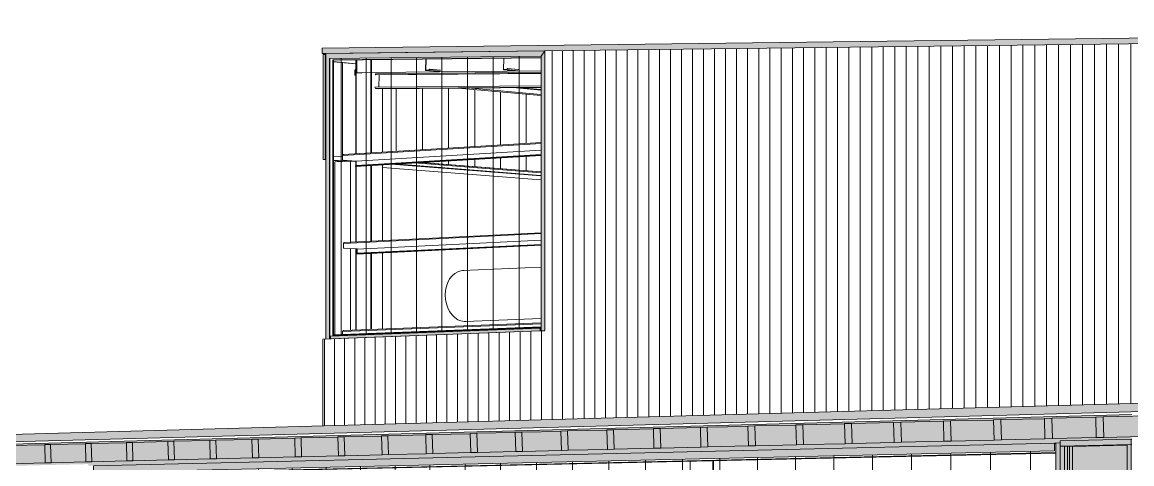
# Model space of a CAD drawing. Header units: inches. Extents: x 30681 to 92461, y -36095 to 66.
# Drawn here: x 92446.2533 to 92446.4461, y 66.0334 to 66.1101 of the extents above; entities that cross this region are included whole.
import ezdxf

# ---------------------------------------------------------------- set-up
doc = ezdxf.new("R2010")
doc.units = ezdxf.units.IN
doc.header["$MEASUREMENT"] = 0
for name, color, linetype, lineweight in [('A-CLNG', 13, 'Continuous', 13), ('A-GLAZ-CURT', 52, 'Continuous', 9), ('A-GLAZ-CWMG', 51, 'Continuous', 9), ('A-ROOF', 132, 'Continuous', 13), ('A-WALL', 113, 'Continuous', 13), ('A-WALL-PATT', 111, 'Continuous', 13), ('L-SITE-WALL', 31, 'Continuous', 13), ('M-HVAC-DUCT', 70, 'Continuous', 9), ('S-BEAM', 12, 'Continuous', 9), ('S-COLS', 52, 'Continuous', 9)]:
    doc.layers.add(name, color=color, linetype=linetype, lineweight=lineweight)

# ---------------------------------------------------------------- blocks, each defined once
blk = doc.blocks.new('FP_41-Looking North East Copy 1')
at = {"layer": 'A-WALL-PATT', "lineweight": 9}
for p, q in [((31213.55622, 66.04117), (31213.55622, 66.10516)), ((31213.55807, 66.04122), (31213.55807, 66.10519)), ((31213.55992, 66.04127), (31213.55992, 66.10521)), ((31213.56178, 66.04133), (31213.56178, 66.10523)), ((31213.56364, 66.04138), (31213.56364, 66.10525)), ((31213.56551, 66.04143), (31213.56551, 66.10528)), ((31213.56738, 66.04148), (31213.56738, 66.1053)), ((31213.56926, 66.04153), (31213.56926, 66.10532)), ((31213.57114, 66.04158), (31213.57114, 66.10534)), ((31213.57303, 66.04164), (31213.57303, 66.10537)), ((31213.57492, 66.04169), (31213.57492, 66.10539)), ((31213.57682, 66.04174), (31213.57682, 66.10541)), ((31213.57872, 66.04179), (31213.57872, 66.10544)), ((31213.58062, 66.04185), (31213.58062, 66.10546)), ((31213.58253, 66.0419), (31213.58253, 66.10548)), ((31213.58445, 66.04195), (31213.58445, 66.1055)), ((31213.58637, 66.04201), (31213.58637, 66.10553)), ((31213.58829, 66.04206), (31213.58829, 66.10555)), ((31213.59022, 66.04211), (31213.59022, 66.10557)), ((31213.59216, 66.04217), (31213.59216, 66.1056)), ((31213.5941, 66.04222), (31213.5941, 66.10562)), ((31213.59604, 66.04227), (31213.59604, 66.10564)), ((31213.59799, 66.04233), (31213.59799, 66.10567)), ((31213.59995, 66.04238), (31213.59995, 66.10569)), ((31213.60191, 66.04244), (31213.60191, 66.10571)), ((31213.60387, 66.04249), (31213.60387, 66.10574)), ((31213.60584, 66.04255), (31213.60584, 66.10576)), ((31213.60782, 66.0426), (31213.60782, 66.10579)), ((31213.6098, 66.04266), (31213.6098, 66.10581)), ((31213.61178, 66.04271), (31213.61178, 66.10583)), ((31213.61377, 66.04277), (31213.61377, 66.10586)), ((31213.61577, 66.04282), (31213.61577, 66.10588)), ((31213.61777, 66.04288), (31213.61777, 66.1059)), ((31213.61977, 66.04293), (31213.61977, 66.10593)), ((31213.62179, 66.04299), (31213.62179, 66.10595)), ((31213.6238, 66.04304), (31213.6238, 66.10598)), ((31213.62582, 66.0431), (31213.62582, 66.106)), ((31213.62785, 66.04315), (31213.62785, 66.10603)), ((31213.62988, 66.04321), (31213.62988, 66.10605)), ((31213.63192, 66.04327), (31213.63192, 66.10608)), ((31213.63396, 66.04332), (31213.63396, 66.1061)), ((31213.63601, 66.04338), (31213.63601, 66.10612)), ((31213.63806, 66.04344), (31213.63806, 66.10615)), ((31213.64012, 66.04349), (31213.64012, 66.10617)), ((31213.64218, 66.04355), (31213.64218, 66.1062)), ((31213.64425, 66.04361), (31213.64425, 66.10622)), ((31213.64633, 66.04367), (31213.64633, 66.10625)), ((31213.64841, 66.04372), (31213.64841, 66.10627)), ((31213.6505, 66.04378), (31213.6505, 66.1063)), ((31213.65259, 66.04384), (31213.65259, 66.10632)), ((31213.65468, 66.0439), (31213.65468, 66.10635)), ((31213.65679, 66.04396), (31213.65679, 66.10637)), ((31213.5507, 66.04102), (31213.5507, 66.05638)), ((31213.55253, 66.04107), (31213.55253, 66.05645)), ((31213.55437, 66.04112), (31213.55437, 66.05652)), ((31213.51666, 66.04008), (31213.51666, 66.05508)), ((31213.51841, 66.04013), (31213.51841, 66.05515)), ((31213.52017, 66.04017), (31213.52017, 66.05522)), ((31213.52193, 66.04022), (31213.52193, 66.05528)), ((31213.5237, 66.04027), (31213.5237, 66.05535)), ((31213.52547, 66.04032), (31213.52547, 66.05542)), ((31213.52724, 66.04037), (31213.52724, 66.05548)), ((31213.52902, 66.04042), (31213.52902, 66.05555)), ((31213.5308, 66.04047), (31213.5308, 66.05562)), ((31213.53259, 66.04052), (31213.53259, 66.05569)), ((31213.53438, 66.04057), (31213.53438, 66.05576)), ((31213.53617, 66.04062), (31213.53617, 66.05582)), ((31213.53797, 66.04067), (31213.53797, 66.05589)), ((31213.53978, 66.04072), (31213.53978, 66.05596)), ((31213.54159, 66.04077), (31213.54159, 66.05603)), ((31213.5434, 66.04082), (31213.5434, 66.0561)), ((31213.54522, 66.04087), (31213.54522, 66.05617)), ((31213.54704, 66.04092), (31213.54704, 66.05624)), ((31213.54886, 66.04097), (31213.54886, 66.05631))]:
    blk.add_line(p, q, dxfattribs=at)
blk = doc.blocks.new('FP_52-Looking North East Copy 1')
at = {"layer": 'A-WALL-PATT', "lineweight": 9}
for p, q in [((31213.51981, 66.087), (31213.51981, 66.10312)), ((31213.52911, 66.0877), (31213.52911, 66.09861)), ((31213.53371, 66.08798), (31213.53371, 66.09864)), ((31213.53826, 66.08826), (31213.53826, 66.09868)), ((31213.54278, 66.08853), (31213.54278, 66.09843)), ((31213.54726, 66.0888), (31213.54726, 66.09803)), ((31213.5517, 66.08907), (31213.5517, 66.09762)), ((31213.53826, 66.0854), (31213.53826, 66.08605)), ((31213.54278, 66.08505), (31213.54278, 66.08632)), ((31213.54726, 66.0847), (31213.54726, 66.08658)), ((31213.5517, 66.08435), (31213.5517, 66.08684))]:
    blk.add_line(p, q, dxfattribs=at)
blk = doc.blocks.new('FP_53-Looking North East Copy 1')
at = {"layer": 'A-WALL-PATT', "lineweight": 9}
for p, q in [((31213.51958, 66.05566), (31213.51958, 66.10382)), ((31213.52392, 66.05582), (31213.52392, 66.10387)), ((31213.52828, 66.05599), (31213.52828, 66.10392)), ((31213.53267, 66.05616), (31213.53267, 66.10397)), ((31213.53708, 66.05633), (31213.53708, 66.10402)), ((31213.54153, 66.0565), (31213.54153, 66.10407)), ((31213.546, 66.05667), (31213.546, 66.10413)), ((31213.55049, 66.05684), (31213.55049, 66.10418))]:
    blk.add_line(p, q, dxfattribs=at)
blk = doc.blocks.new('FP_54-Looking North East Copy 1')
at = {"layer": 'A-WALL-PATT', "lineweight": 9}
for p, q in [((31213.61868, 65.96984), (31213.61868, 66.03512)), ((31213.62551, 65.96971), (31213.62551, 66.03528)), ((31213.63241, 65.96957), (31213.63241, 66.03543)), ((31213.63936, 65.96944), (31213.63936, 66.03559)), ((31213.53501, 65.97147), (31213.53501, 66.03323)), ((31213.54112, 65.97135), (31213.54112, 66.03336)), ((31213.54729, 65.97123), (31213.54729, 66.0335)), ((31213.55351, 65.97111), (31213.55351, 66.03364)), ((31213.55978, 65.97099), (31213.55978, 66.03379)), ((31213.5661, 65.97086), (31213.5661, 66.03393)), ((31213.57248, 65.97074), (31213.57248, 66.03407)), ((31213.57891, 65.97062), (31213.57891, 66.03422)), ((31213.58539, 65.97049), (31213.58539, 66.03437)), ((31213.59194, 65.97036), (31213.59194, 66.03452)), ((31213.59854, 65.97023), (31213.59854, 66.03466)), ((31213.60519, 65.9701), (31213.60519, 66.03482)), ((31213.61191, 65.96997), (31213.61191, 66.03497)), ((31213.47655, 65.97202), (31213.47655, 66.03307)), ((31213.48219, 65.9725), (31213.48219, 66.03203)), ((31213.48787, 65.97239), (31213.48787, 66.03216)), ((31213.49359, 65.97228), (31213.49359, 66.03229)), ((31213.49937, 65.97216), (31213.49937, 66.03242)), ((31213.50519, 65.97205), (31213.50519, 66.03255)), ((31213.51105, 65.97194), (31213.51105, 66.03268)), ((31213.51697, 65.97182), (31213.51697, 66.03282)), ((31213.52293, 65.97171), (31213.52293, 66.03295)), ((31213.52895, 65.97159), (31213.52895, 66.03309))]:
    blk.add_line(p, q, dxfattribs=at)

msp = doc.modelspace()

# ---------------------------------------------------------------- hatches: boundary and pattern name
at = {"layer": 'A-CLNG'}
h = msp.add_hatch(color=256, dxfattribs=at)
h.paths.add_polyline_path([(92446.05424, 66.02815), (92446.10585, 66.02936), (92446.10585, 66.02964), (92446.26481, 66.03339), (92446.26481, 66.0331), (92446.26578, 66.0331), (92446.43369, 66.03707), (92446.43369, 66.03743), (92446.44613, 66.03773), (92446.44613, 66.03813), (92446.40117, 66.03705), (92446.40117, 66.03704), (92446.05424, 66.02871), (92446.05424, 66.02823)], flags=0)
h.paths.add_polyline_path([(92446.05424, 66.03143), (92446.06348, 66.03165), (92446.06348, 66.03167), (92446.23855, 66.03627), (92446.24325, 66.03636), (92446.24325, 66.0364), (92446.24519, 66.03644), (92446.25017, 66.03654), (92446.25017, 66.03658), (92446.2519, 66.03662), (92446.25716, 66.03676), (92446.25716, 66.03676), (92446.25867, 66.0368), (92446.26422, 66.03691), (92446.26422, 66.03695), (92446.26551, 66.03698), (92446.27135, 66.0371), (92446.27135, 66.03713), (92446.2725, 66.03716), (92446.27856, 66.03729), (92446.27856, 66.03732), (92446.27971, 66.03735), (92446.28584, 66.03748), (92446.28584, 66.03751), (92446.287, 66.03754), (92446.29319, 66.03767), (92446.29319, 66.03771), (92446.29519, 66.03776), (92446.30062, 66.03787), (92446.30062, 66.0379), (92446.30394, 66.03798), (92446.30813, 66.03806), (92446.30813, 66.0381), (92446.3127, 66.0382), (92446.31571, 66.03826), (92446.31571, 66.0383), (92446.32145, 66.03842), (92446.32338, 66.03846), (92446.32338, 66.0385), (92446.3246, 66.03853), (92446.33113, 66.03867), (92446.33113, 66.03871), (92446.33236, 66.03874), (92446.33896, 66.03887), (92446.33895, 66.03891), (92446.3402, 66.03894), (92446.34687, 66.03908), (92446.34687, 66.03912), (92446.35314, 66.03925), (92446.35487, 66.03929), (92446.35487, 66.03933), (92446.36093, 66.03946), (92446.36295, 66.0395), (92446.36295, 66.03954), (92446.36881, 66.03967), (92446.37112, 66.03971), (92446.37112, 66.03976), (92446.37677, 66.03988), (92446.37938, 66.03993), (92446.37938, 66.03997), (92446.38482, 66.04009), (92446.38774, 66.04015), (92446.38774, 66.04019), (92446.39295, 66.0403), (92446.39618, 66.04037), (92446.39618, 66.04041), (92446.40117, 66.04052), (92446.40472, 66.04059), (92446.40472, 66.04064), (92446.40948, 66.04074), (92446.41335, 66.04083), (92446.41335, 66.04087), (92446.41788, 66.04096), (92446.42208, 66.04105), (92446.42208, 66.0411), (92446.42646, 66.04119), (92446.43091, 66.04128), (92446.43091, 66.04133), (92446.43521, 66.04142), (92446.43984, 66.04151), (92446.43984, 66.04156), (92446.44396, 66.04165), (92446.44613, 66.04169), (92446.44613, 66.042), (92446.05424, 66.03163)], flags=0)
h.paths.add_polyline_path([(92446.52548, 66.03961), (92446.62896, 66.04207), (92446.62896, 66.04215), (92446.62756, 66.04213), (92446.52548, 66.0397), (92446.52548, 66.03965)], flags=0)
at = {"layer": 'A-GLAZ-CURT', "transparency": 33554458}
msp.add_hatch(color=256, dxfattribs=at).paths.add_polyline_path([(92446.43496, 66.01522), (92446.43556, 66.01523), (92446.43559, 66.01574), (92446.43562, 66.01575), (92446.43584, 66.01575), (92446.43584, 66.03645), (92446.4453, 66.03669), (92446.4453, 66.03672), (92446.43496, 66.03648), (92446.43496, 66.01528)], flags=0)
h = msp.add_hatch(color=256, dxfattribs=at)
h.paths.add_polyline_path([(92446.43556, 66.01523), (92446.4453, 66.01532), (92446.4453, 66.01585), (92446.43559, 66.01574), (92446.43556, 66.01566), (92446.43556, 66.01531)], flags=0)
h.paths.add_polyline_path([(92446.43577, 66.02644), (92446.44523, 66.02677), (92446.4453, 66.03666), (92446.43583, 66.03643), (92446.43577, 66.02645)], flags=0)
at = {"layer": 'A-GLAZ-CWMG'}
for points in [[(92446.30671, 66.1038), (92446.34347, 66.10422), (92446.34412, 66.10515), (92446.30609, 66.10469), (92446.30666, 66.10388)], [(92446.30609, 66.05509), (92446.30671, 66.05513), (92446.30671, 66.1038), (92446.30609, 66.10469), (92446.30609, 66.05511)], [(92446.34347, 66.05651), (92446.34412, 66.05656), (92446.3441, 66.10512), (92446.34347, 66.10422), (92446.34347, 66.05653)], [(92446.30689, 66.05512), (92446.34329, 66.05654), (92446.34329, 66.05698), (92446.30689, 66.05558), (92446.30689, 66.05514)], [(92446.34329, 66.05651), (92446.3433, 66.05654), (92446.34329, 66.05652)], [(92446.30671, 66.05512), (92446.30674, 66.05513), (92446.30671, 66.05513)], [(92446.43369, 65.96865), (92446.43369, 66.03705), (92446.43295, 66.03702), (92446.43295, 65.96866), (92446.43335, 65.96865)], [(92446.43369, 66.03648), (92446.44603, 66.03679), (92446.44603, 66.03773), (92446.43369, 66.03743), (92446.43369, 66.0365)], [(92446.44613, 66.03676), (92446.44613, 66.03772), (92446.44603, 66.03773), (92446.44603, 66.03677)], [(92446.26576, 66.0319), (92446.43267, 66.03568), (92446.43267, 66.03703), (92446.26576, 66.03307), (92446.26576, 66.03253)], [(92446.43267, 66.03568), (92446.43269, 66.03571), (92446.43269, 66.037), (92446.43267, 66.03698), (92446.43267, 66.03603)], [(92446.43369, 66.01474), (92446.43441, 66.01474), (92446.43441, 66.0365), (92446.43369, 66.03648), (92446.43369, 66.01474)], [(92446.43441, 66.01522), (92446.43496, 66.01522), (92446.43496, 66.03648), (92446.43441, 66.03648), (92446.43441, 66.01524)], [(92446.44531, 66.01484), (92446.44603, 66.01485), (92446.44603, 66.03677), (92446.44531, 66.03673), (92446.44531, 66.01485)], [(92446.44613, 66.01485), (92446.44613, 66.03676), (92446.44603, 66.03676), (92446.44603, 66.01485)]]:
    msp.add_hatch(color=256, dxfattribs=at).paths.add_polyline_path(points, flags=0)
at = {"layer": 'A-ROOF'}
for points in [[(92446.30541, 66.10468), (92446.66303, 66.10899), (92446.66303, 66.11012), (92446.30541, 66.10559)], [(92446.03017, 66.03134), (92446.49396, 66.04374), (92446.49393, 66.04383), (92446.49382, 66.04385), (92446.49377, 66.04392), (92446.49377, 66.04405), (92446.49383, 66.04413), (92446.49391, 66.04414), (92446.49622, 66.04421), (92446.4962, 66.04527), (92446.03017, 66.03239)]]:
    msp.add_hatch(color=256, dxfattribs=at).paths.add_polyline_path(points, flags=0)
at = {"layer": 'S-BEAM'}
for points in [[(92446.41474, 66.03738), (92446.4222, 66.03756), (92446.4221, 66.04104), (92446.41464, 66.04089), (92446.41471, 66.03843)], [(92446.42221, 66.03755), (92446.42348, 66.03759), (92446.42338, 66.04112), (92446.42211, 66.04109), (92446.42218, 66.03843)], [(92446.42348, 66.03759), (92446.43102, 66.03777), (92446.43092, 66.04127), (92446.42338, 66.04112), (92446.42346, 66.03843)], [(92446.43103, 66.03777), (92446.43232, 66.0378), (92446.43222, 66.04135), (92446.43093, 66.04132), (92446.43101, 66.03843)], [(92446.43232, 66.0378), (92446.43995, 66.03798), (92446.43985, 66.04151), (92446.43222, 66.04135), (92446.4323, 66.03843)], [(92446.43996, 66.03798), (92446.44126, 66.03801), (92446.44117, 66.04159), (92446.43986, 66.04156), (92446.43995, 66.03842)], [(92446.44126, 66.03801), (92446.44898, 66.0382), (92446.44888, 66.04174), (92446.44117, 66.04159), (92446.44125, 66.03842)], [(92446.34024, 66.03559), (92446.34699, 66.03575), (92446.34689, 66.03907), (92446.34013, 66.03893), (92446.34023, 66.03569)], [(92446.347, 66.03575), (92446.34816, 66.03578), (92446.34806, 66.03914), (92446.3469, 66.03911), (92446.347, 66.03604)], [(92446.34816, 66.03578), (92446.35499, 66.03594), (92446.35489, 66.03928), (92446.34806, 66.03914), (92446.34815, 66.03604)], [(92446.355, 66.03594), (92446.35617, 66.03597), (92446.35607, 66.03935), (92446.3549, 66.03932), (92446.355, 66.03604)], [(92446.35617, 66.03597), (92446.36307, 66.03614), (92446.36297, 66.03949), (92446.35607, 66.03935), (92446.35617, 66.03604)], [(92446.36308, 66.03613), (92446.36426, 66.03616), (92446.36416, 66.03957), (92446.36298, 66.03954), (92446.363, 66.03894)], [(92446.36426, 66.03616), (92446.37124, 66.03633), (92446.37114, 66.03971), (92446.36416, 66.03957), (92446.36418, 66.03896)], [(92446.37126, 66.03633), (92446.37245, 66.03636), (92446.37235, 66.03978), (92446.37115, 66.03975), (92446.37117, 66.03911)], [(92446.37245, 66.03636), (92446.3795, 66.03653), (92446.3794, 66.03993), (92446.37235, 66.03978), (92446.37237, 66.03913)], [(92446.37952, 66.03653), (92446.38072, 66.03656), (92446.38062, 66.04), (92446.37941, 66.03997), (92446.37942, 66.03987)], [(92446.38072, 66.03656), (92446.38786, 66.03673), (92446.38775, 66.04014), (92446.38062, 66.04), (92446.38062, 66.0399)], [(92446.38787, 66.03673), (92446.38908, 66.03676), (92446.38898, 66.04022), (92446.38776, 66.04019), (92446.38786, 66.03703)], [(92446.38908, 66.03676), (92446.3963, 66.03693), (92446.3962, 66.04036), (92446.38898, 66.04022), (92446.38908, 66.03703)], [(92446.39631, 66.03693), (92446.39754, 66.03696), (92446.39744, 66.04044), (92446.39621, 66.04041), (92446.39631, 66.037)], [(92446.39754, 66.03696), (92446.40484, 66.03714), (92446.40474, 66.04059), (92446.39744, 66.04044), (92446.39754, 66.037)], [(92446.40485, 66.03714), (92446.40609, 66.03717), (92446.40599, 66.04067), (92446.40474, 66.04063), (92446.40481, 66.03843)], [(92446.40609, 66.03717), (92446.41347, 66.03735), (92446.41336, 66.04081), (92446.40599, 66.04067), (92446.40606, 66.03843)], [(92446.41348, 66.03735), (92446.41474, 66.03738), (92446.41464, 66.04089), (92446.41338, 66.04086), (92446.41345, 66.03843)], [(92446.2654, 66.03379), (92446.27149, 66.03394), (92446.27138, 66.0371), (92446.2653, 66.03697), (92446.26533, 66.03605)], [(92446.2715, 66.03394), (92446.27254, 66.03396), (92446.27244, 66.03716), (92446.2714, 66.03713), (92446.27143, 66.03605)], [(92446.27254, 66.03396), (92446.27869, 66.03411), (92446.27859, 66.03728), (92446.27244, 66.03716), (92446.27247, 66.03605)], [(92446.2787, 66.03411), (92446.27976, 66.03413), (92446.27965, 66.03735), (92446.2786, 66.03732), (92446.27864, 66.03605)], [(92446.27976, 66.03413), (92446.28597, 66.03428), (92446.28587, 66.03748), (92446.27965, 66.03735), (92446.27969, 66.03605)], [(92446.28598, 66.03428), (92446.28704, 66.03431), (92446.28694, 66.03754), (92446.28588, 66.03751), (92446.28593, 66.03604)], [(92446.28704, 66.03431), (92446.29332, 66.03446), (92446.29322, 66.03767), (92446.28694, 66.03754), (92446.28699, 66.03604)], [(92446.29334, 66.03446), (92446.29441, 66.03449), (92446.2943, 66.03773), (92446.29323, 66.0377), (92446.29328, 66.03604)], [(92446.29441, 66.03449), (92446.30075, 66.03464), (92446.30065, 66.03786), (92446.2943, 66.03773), (92446.29436, 66.03604)], [(92446.30076, 66.03464), (92446.30185, 66.03466), (92446.30175, 66.03793), (92446.30066, 66.0379), (92446.30072, 66.03604)], [(92446.30185, 66.03466), (92446.30826, 66.03482), (92446.30815, 66.03806), (92446.30175, 66.03793), (92446.3018, 66.03604)], [(92446.30827, 66.03482), (92446.30937, 66.03484), (92446.30926, 66.03812), (92446.30817, 66.0381), (92446.30823, 66.03604)], [(92446.30937, 66.03484), (92446.31584, 66.035), (92446.31574, 66.03826), (92446.30926, 66.03812), (92446.30933, 66.03604)], [(92446.31586, 66.035), (92446.31696, 66.03503), (92446.31686, 66.03832), (92446.31575, 66.03829), (92446.31582, 66.03604)], [(92446.31696, 66.03503), (92446.32351, 66.03519), (92446.32341, 66.03846), (92446.31686, 66.03832), (92446.31693, 66.03604)], [(92446.32352, 66.03518), (92446.32464, 66.03521), (92446.32454, 66.03853), (92446.32342, 66.0385), (92446.32349, 66.03604)], [(92446.32464, 66.03521), (92446.33125, 66.03537), (92446.33115, 66.03866), (92446.32454, 66.03853), (92446.32461, 66.03604)], [(92446.33127, 66.03537), (92446.3324, 66.0354), (92446.33229, 66.03873), (92446.33116, 66.0387), (92446.33124, 66.03604)], [(92446.3324, 66.0354), (92446.33908, 66.03556), (92446.33898, 66.03887), (92446.33229, 66.03873), (92446.33238, 66.03604)], [(92446.33909, 66.03556), (92446.34024, 66.03559), (92446.34013, 66.03893), (92446.33899, 66.0389), (92446.33909, 66.03569)], [(92446.25133, 66.03345), (92446.2573, 66.0336), (92446.25719, 66.03672), (92446.25123, 66.0366), (92446.25132, 66.03365)], [(92446.25731, 66.03359), (92446.25833, 66.03365), (92446.25823, 66.03678), (92446.25721, 66.03675), (92446.25731, 66.03365)], [(92446.25833, 66.03362), (92446.26436, 66.03377), (92446.26425, 66.03691), (92446.25823, 66.03677), (92446.25833, 66.03365)], [(92446.26437, 66.03376), (92446.2654, 66.03379), (92446.2653, 66.03697), (92446.26427, 66.03694), (92446.26429, 66.03605)]]:
    msp.add_hatch(color=256, dxfattribs=at).paths.add_polyline_path(points, flags=0)

# ---------------------------------------------------------------- linework, layer by layer
at = {"layer": 'A-CLNG'}
for p, q in [((92446.31144, 66.10135), (92446.31144, 66.10354)), ((92446.3139, 66.10137), (92446.31144, 66.10135)), ((92446.31144, 66.10135), (92446.31232, 66.10127)), ((92446.34346, 66.10166), (92446.31403, 66.10137)), ((92446.33939, 66.09878), (92446.34343, 66.09841)), ((92446.05424, 66.03163), (92446.44613, 66.042))]:
    msp.add_line(p, q, dxfattribs=at)
at = {"layer": 'A-GLAZ-CURT'}
for p, q in [((92446.4453, 66.03672), (92446.43496, 66.03648)), ((92446.43496, 66.03648), (92446.43496, 66.01522)), ((92446.43496, 66.03648), (92446.43528, 66.03647)), ((92446.43528, 66.03647), (92446.4453, 66.0367)), ((92446.43528, 66.01523), (92446.43528, 66.03647))]:
    msp.add_line(p, q, dxfattribs=at)
at = {"layer": 'A-GLAZ-CWMG'}
for p, q in [((92446.34412, 66.10515), (92446.30609, 66.10469)), ((92446.30609, 66.10469), (92446.30609, 66.05509)), ((92446.34412, 66.10515), (92446.34347, 66.10422)), ((92446.34347, 66.10422), (92446.34412, 66.10515)), ((92446.34412, 66.05656), (92446.34412, 66.10515)), ((92446.34347, 66.10422), (92446.30671, 66.1038)), ((92446.30674, 66.1038), (92446.30671, 66.1038)), ((92446.30671, 66.1038), (92446.30671, 66.05513)), ((92446.30671, 66.1038), (92446.30674, 66.1038)), ((92446.30674, 66.1038), (92446.30674, 66.05513)), ((92446.34347, 66.104), (92446.30726, 66.10359)), ((92446.30726, 66.10359), (92446.30726, 66.0556)), ((92446.34347, 66.10392), (92446.30731, 66.10351)), ((92446.30739, 66.10351), (92446.30731, 66.10351)), ((92446.30731, 66.10351), (92446.30731, 66.0556)), ((92446.30731, 66.10351), (92446.30739, 66.10351)), ((92446.34347, 66.10391), (92446.30739, 66.10351)), ((92446.30739, 66.10351), (92446.30739, 66.05582)), ((92446.31124, 66.10291), (92446.30739, 66.10327)), ((92446.31124, 66.10289), (92446.30739, 66.10325)), ((92446.34347, 66.05653), (92446.34347, 66.10422)), ((92446.30739, 66.08687), (92446.30897, 66.08675)), ((92446.3098, 66.08598), (92446.30739, 66.08616)), ((92446.30739, 66.0861), (92446.30933, 66.08595)), ((92446.30689, 66.05558), (92446.34329, 66.05698)), ((92446.30689, 66.05512), (92446.34329, 66.05651)), ((92446.30731, 66.05581), (92446.34347, 66.05721)), ((92446.30731, 66.05573), (92446.34347, 66.05712)), ((92446.34332, 66.05698), (92446.34329, 66.05698)), ((92446.34329, 66.05698), (92446.34329, 66.05652)), ((92446.3433, 66.05653), (92446.3433, 66.05696)), ((92446.3433, 66.05696), (92446.34332, 66.05696)), ((92446.34332, 66.05696), (92446.34332, 66.05698)), ((92446.3435, 66.05652), (92446.34333, 66.05653)), ((92446.34412, 66.05654), (92446.34347, 66.05651)), ((92446.30671, 66.05512), (92446.30609, 66.05509)), ((92446.30689, 66.05514), (92446.30689, 66.05558)), ((92446.30731, 66.05573), (92446.30731, 66.05581)), ((92446.30732, 66.05573), (92446.30731, 66.05573)), ((92446.30738, 66.0556), (92446.30738, 66.05574)), ((92446.43295, 66.03704), (92446.43369, 66.03705)), ((92446.43295, 66.03704), (92446.43295, 65.96866)), ((92446.44603, 66.03773), (92446.43369, 66.03743)), ((92446.43369, 66.03648), (92446.43369, 66.03743)), ((92446.44613, 66.03772), (92446.44603, 66.03773)), ((92446.44603, 66.03773), (92446.44603, 66.03677)), ((92446.26576, 66.0331), (92446.43267, 66.03703)), ((92446.26576, 66.0319), (92446.43267, 66.03568)), ((92446.26634, 66.03166), (92446.43295, 66.0354)), ((92446.26634, 66.03155), (92446.43295, 66.03528)), ((92446.26646, 66.03155), (92446.43295, 66.03528)), ((92446.43295, 66.03702), (92446.43267, 66.03703)), ((92446.43267, 66.03703), (92446.43267, 66.03568)), ((92446.43267, 66.03568), (92446.43271, 66.03568)), ((92446.43267, 66.03568), (92446.43271, 66.03568)), ((92446.43269, 66.03571), (92446.43269, 66.037)), ((92446.43269, 66.037), (92446.43273, 66.037)), ((92446.43269, 66.03696), (92446.43295, 66.03697)), ((92446.43271, 66.03571), (92446.43269, 66.03571)), ((92446.43271, 66.03568), (92446.43271, 66.03571)), ((92446.43273, 66.037), (92446.43295, 66.03699)), ((92446.44603, 66.03677), (92446.43369, 66.03648)), ((92446.43369, 66.03648), (92446.43441, 66.0365)), ((92446.43369, 66.03648), (92446.43369, 66.01474)), ((92446.43441, 66.0365), (92446.43496, 66.03648)), ((92446.43441, 66.0365), (92446.43441, 66.01474)), ((92446.43496, 66.03648), (92446.43584, 66.03645)), ((92446.4453, 66.03666), (92446.43584, 66.03645)), ((92446.43584, 66.03645), (92446.43584, 66.01575)), ((92446.44531, 66.03675), (92446.44603, 66.03677)), ((92446.44531, 66.01484), (92446.44531, 66.03675)), ((92446.44603, 66.03677), (92446.44613, 66.03676)), ((92446.44603, 66.03677), (92446.44613, 66.03676)), ((92446.44603, 66.01485), (92446.44603, 66.03677))]:
    msp.add_line(p, q, dxfattribs=at)
at = {"layer": 'A-ROOF'}
for p, q in [((92446.30541, 66.10559), (92446.66303, 66.11012)), ((92446.66303, 66.10899), (92446.30541, 66.10468)), ((92446.30541, 66.10468), (92446.30541, 66.10559)), ((92446.30541, 66.10468), (92446.30609, 66.10462)), ((92446.03017, 66.03239), (92446.49622, 66.04528)), ((92446.49396, 66.04374), (92446.03017, 66.03134))]:
    msp.add_line(p, q, dxfattribs=at)
at = {"layer": 'A-WALL'}
for p, q in [((92446.3056, 66.10449), (92446.30595, 66.10452)), ((92446.3056, 66.08626), (92446.3056, 66.10449)), ((92446.3056, 66.10449), (92446.30609, 66.10444)), ((92446.30609, 66.1045), (92446.30595, 66.10452)), ((92446.30595, 66.10452), (92446.30595, 66.08628)), ((92446.30595, 66.08628), (92446.3056, 66.08626)), ((92446.30609, 66.08623), (92446.3056, 66.08626)), ((92446.30595, 66.08628), (92446.30609, 66.08627)), ((92446.34333, 66.05653), (92446.34347, 66.05653)), ((92446.30676, 66.05513), (92446.30689, 66.05514)), ((92446.43269, 66.03697), (92446.43295, 66.03697)), ((92446.43295, 66.037), (92446.43273, 66.037))]:
    msp.add_line(p, q, dxfattribs=at)
at = {"layer": 'L-SITE-WALL'}
for p, q in [((92446.34412, 66.10515), (92446.34412, 66.05656)), ((92446.30762, 66.08585), (92446.31036, 66.08601)), ((92446.30762, 66.05582), (92446.30762, 66.08585)), ((92446.31122, 66.08594), (92446.31036, 66.08601)), ((92446.31036, 66.08601), (92446.31036, 66.07192)), ((92446.34343, 66.08343), (92446.31742, 66.08546)), ((92446.31036, 66.0708), (92446.31036, 66.05661)), ((92446.34329, 66.05651), (92446.30552, 66.05507)), ((92446.34412, 66.05654), (92446.3433, 66.05651)), ((92446.30552, 66.05507), (92446.30552, 66.04007))]:
    msp.add_line(p, q, dxfattribs=at)
at = {"layer": 'M-HVAC-DUCT'}
for p, q in [((92446.32984, 66.06699), (92446.34345, 66.06761)), ((92446.34345, 66.05865), (92446.33032, 66.05814)), ((92446.33047, 66.05815), (92446.3301, 66.05814))]:
    msp.add_line(p, q, dxfattribs=at)
for points in [[(92446.32681, 66.06275, 0), (92446.32686, 66.06352, 0), (92446.32701, 66.06426, 0), (92446.32725, 66.06494, 0), (92446.32758, 66.06556, 0), (92446.32799, 66.06608, 0), (92446.32846, 66.06649, 0), (92446.32898, 66.06679, 0), (92446.32953, 66.06695, 0), (92446.3301, 66.06698, 0)], [(92446.3301, 66.05814, 0), (92446.32953, 66.05824, 0), (92446.32898, 66.05846, 0), (92446.32846, 66.05882, 0), (92446.32799, 66.05929, 0), (92446.32758, 66.05986, 0), (92446.32725, 66.06051, 0), (92446.32701, 66.06122, 0), (92446.32686, 66.06198, 0), (92446.32681, 66.06275, 0)]]:
    msp.add_polyline3d(points, dxfattribs=at)
at = {"layer": 'S-BEAM'}
for p, q in [((92446.32346, 66.10369), (92446.3234, 66.1018)), ((92446.32343, 66.1018), (92446.32348, 66.10369)), ((92446.33699, 66.10384), (92446.33694, 66.10193)), ((92446.33696, 66.10193), (92446.33702, 66.10384)), ((92446.3112, 66.10189), (92446.31108, 66.10173)), ((92446.31108, 66.10173), (92446.31108, 66.10098)), ((92446.3111, 66.10171), (92446.31122, 66.10186)), ((92446.3111, 66.10098), (92446.3111, 66.10171)), ((92446.31124, 66.1017), (92446.3111, 66.10171)), ((92446.31124, 66.10097), (92446.3111, 66.10098)), ((92446.31125, 66.10097), (92446.31112, 66.10096)), ((92446.31112, 66.10096), (92446.31112, 66.10096)), ((92446.31112, 66.10092), (92446.31125, 66.10093)), ((92446.31125, 66.10091), (92446.31112, 66.10092)), ((92446.31122, 66.10186), (92446.3112, 66.10189)), ((92446.31125, 66.10188), (92446.3112, 66.10189)), ((92446.34346, 66.10127), (92446.31465, 66.10099)), ((92446.31465, 66.10099), (92446.31477, 66.10117)), ((92446.31467, 66.10097), (92446.31465, 66.10099)), ((92446.34346, 66.10124), (92446.31467, 66.10097)), ((92446.31477, 66.10117), (92446.34346, 66.10144)), ((92446.31529, 66.09885), (92446.31535, 66.10095)), ((92446.32396, 66.10178), (92446.32344, 66.10178)), ((92446.32344, 66.10174), (92446.32397, 66.10175)), ((92446.32544, 66.10155), (92446.32344, 66.10174)), ((92446.32407, 66.10195), (92446.32396, 66.10178)), ((92446.32397, 66.10175), (92446.32408, 66.10193)), ((92446.32397, 66.10175), (92446.32587, 66.10157)), ((92446.32408, 66.10193), (92446.32407, 66.10195)), ((92446.32407, 66.10195), (92446.32597, 66.10178)), ((92446.32408, 66.10193), (92446.32599, 66.10175)), ((92446.33897, 66.10169), (92446.33697, 66.10187)), ((92446.33751, 66.10191), (92446.33698, 66.10191)), ((92446.33698, 66.10187), (92446.33752, 66.10188)), ((92446.33761, 66.10209), (92446.33751, 66.10191)), ((92446.33752, 66.10188), (92446.33763, 66.10207)), ((92446.33752, 66.10188), (92446.33941, 66.1017)), ((92446.33763, 66.10207), (92446.33761, 66.10209)), ((92446.33761, 66.10209), (92446.33951, 66.10191)), ((92446.33763, 66.10207), (92446.33953, 66.10189)), ((92446.34346, 66.09905), (92446.31459, 66.09882)), ((92446.31459, 66.09882), (92446.31461, 66.09884)), ((92446.3147, 66.09863), (92446.31459, 66.09882)), ((92446.34346, 66.09907), (92446.31461, 66.09884)), ((92446.34346, 66.09885), (92446.3147, 66.09863)), ((92446.34346, 66.0988), (92446.31527, 66.09858)), ((92446.33863, 66.09877), (92446.34343, 66.09833)), ((92446.31526, 66.09858), (92446.3147, 66.09863)), ((92446.31527, 66.09858), (92446.31526, 66.09858)), ((92446.34343, 66.09739), (92446.32905, 66.09869)), ((92446.33076, 66.09871), (92446.34343, 66.09755)), ((92446.30911, 66.08715), (92446.34347, 66.08921)), ((92446.30897, 66.087), (92446.34347, 66.08907)), ((92446.31133, 66.08599), (92446.34346, 66.08789)), ((92446.30897, 66.087), (92446.30911, 66.08715)), ((92446.30897, 66.08625), (92446.30897, 66.087)), ((92446.31131, 66.08601), (92446.30902, 66.08619)), ((92446.31108, 66.08603), (92446.31108, 66.08595)), ((92446.3111, 66.08595), (92446.3111, 66.08603)), ((92446.3112, 66.08512), (92446.34346, 66.08701)), ((92446.3112, 66.08512), (92446.31133, 66.08525)), ((92446.31122, 66.08509), (92446.34346, 66.08698)), ((92446.31133, 66.08525), (92446.34346, 66.08714)), ((92446.31133, 66.08525), (92446.31133, 66.08599)), ((92446.31808, 66.0855), (92446.34343, 66.08352)), ((92446.34342, 66.08397), (92446.32142, 66.0857)), ((92446.34342, 66.08412), (92446.32255, 66.08576)), ((92446.34342, 66.08415), (92446.32273, 66.08577)), ((92446.31122, 66.08509), (92446.3112, 66.08512)), ((92446.31589, 66.08487), (92446.34343, 66.08274)), ((92446.30914, 66.07172), (92446.34347, 66.07342)), ((92446.30914, 66.07172), (92446.30927, 66.07186)), ((92446.30927, 66.07186), (92446.34347, 66.07356)), ((92446.3115, 66.07073), (92446.34346, 66.07229)), ((92446.30914, 66.07097), (92446.30914, 66.07172)), ((92446.31148, 66.07076), (92446.30918, 66.07091)), ((92446.31137, 66.06987), (92446.34346, 66.07141)), ((92446.31137, 66.06987), (92446.3115, 66.07)), ((92446.31139, 66.06984), (92446.31137, 66.06987)), ((92446.31139, 66.06984), (92446.34346, 66.07138)), ((92446.3115, 66.07), (92446.34346, 66.07154)), ((92446.3115, 66.07), (92446.3115, 66.07073)), ((92446.30897, 66.05642), (92446.34347, 66.05776)), ((92446.30897, 66.05642), (92446.30911, 66.05656)), ((92446.30897, 66.05588), (92446.30897, 66.05642)), ((92446.30911, 66.05656), (92446.34347, 66.0579)), ((92446.41464, 66.04089), (92446.4221, 66.04104)), ((92446.42338, 66.04112), (92446.42211, 66.04109)), ((92446.42211, 66.04109), (92446.42221, 66.03755)), ((92446.42338, 66.04112), (92446.43093, 66.04127)), ((92446.42348, 66.03759), (92446.42338, 66.04112)), ((92446.43222, 66.04135), (92446.43093, 66.04132)), ((92446.43093, 66.04132), (92446.43103, 66.03777)), ((92446.43222, 66.04135), (92446.43985, 66.04151)), ((92446.43232, 66.0378), (92446.43222, 66.04135)), ((92446.44117, 66.04159), (92446.43986, 66.04156)), ((92446.43986, 66.04156), (92446.43996, 66.03798)), ((92446.44117, 66.04159), (92446.44888, 66.04174)), ((92446.44126, 66.03801), (92446.44117, 66.04159)), ((92446.34013, 66.03893), (92446.34689, 66.03907)), ((92446.34806, 66.03914), (92446.3469, 66.03911)), ((92446.3469, 66.03911), (92446.347, 66.03575)), ((92446.34806, 66.03914), (92446.35489, 66.03928)), ((92446.34816, 66.03578), (92446.34806, 66.03914)), ((92446.35607, 66.03935), (92446.3549, 66.03932)), ((92446.3549, 66.03932), (92446.355, 66.03594)), ((92446.35607, 66.03935), (92446.36297, 66.03949)), ((92446.35617, 66.03597), (92446.35607, 66.03935)), ((92446.36416, 66.03957), (92446.36298, 66.03954)), ((92446.36298, 66.03954), (92446.36308, 66.03613)), ((92446.36416, 66.03957), (92446.37114, 66.03971)), ((92446.36426, 66.03616), (92446.36416, 66.03957)), ((92446.37235, 66.03978), (92446.37115, 66.03975)), ((92446.37115, 66.03975), (92446.37126, 66.03633)), ((92446.37235, 66.03978), (92446.3794, 66.03993)), ((92446.37245, 66.03636), (92446.37235, 66.03978)), ((92446.38062, 66.04), (92446.37941, 66.03997)), ((92446.37941, 66.03997), (92446.37952, 66.03653)), ((92446.38062, 66.04), (92446.38776, 66.04014)), ((92446.38072, 66.03656), (92446.38062, 66.04)), ((92446.38898, 66.04022), (92446.38776, 66.04019)), ((92446.38776, 66.04019), (92446.38787, 66.03673)), ((92446.38898, 66.04022), (92446.3962, 66.04036)), ((92446.38908, 66.03676), (92446.38898, 66.04022)), ((92446.39744, 66.04044), (92446.39621, 66.04041)), ((92446.39621, 66.04041), (92446.39631, 66.03693)), ((92446.39744, 66.04044), (92446.40474, 66.04059)), ((92446.39754, 66.03696), (92446.39744, 66.04044)), ((92446.40599, 66.04067), (92446.40474, 66.04063)), ((92446.40474, 66.04063), (92446.40485, 66.03714)), ((92446.40599, 66.04067), (92446.41336, 66.04081)), ((92446.40609, 66.03717), (92446.40599, 66.04067)), ((92446.41464, 66.04089), (92446.41338, 66.04086)), ((92446.41338, 66.04086), (92446.41348, 66.03735)), ((92446.41474, 66.03738), (92446.41464, 66.04089)), ((92446.2653, 66.03697), (92446.27138, 66.0371)), ((92446.27244, 66.03716), (92446.2714, 66.03713)), ((92446.2714, 66.03713), (92446.2715, 66.03394)), ((92446.27244, 66.03716), (92446.27859, 66.03728)), ((92446.27254, 66.03396), (92446.27244, 66.03716)), ((92446.27965, 66.03735), (92446.2786, 66.03732)), ((92446.2786, 66.03732), (92446.2787, 66.03411)), ((92446.27965, 66.03735), (92446.28587, 66.03748)), ((92446.27976, 66.03413), (92446.27965, 66.03735)), ((92446.28694, 66.03754), (92446.28588, 66.03751)), ((92446.28588, 66.03751), (92446.28598, 66.03428)), ((92446.28694, 66.03754), (92446.29322, 66.03767)), ((92446.28704, 66.03431), (92446.28694, 66.03754)), ((92446.2943, 66.03773), (92446.29323, 66.0377)), ((92446.29323, 66.0377), (92446.29334, 66.03446)), ((92446.2943, 66.03773), (92446.30065, 66.03786)), ((92446.29441, 66.03449), (92446.2943, 66.03773)), ((92446.30175, 66.03793), (92446.30066, 66.0379)), ((92446.30066, 66.0379), (92446.30076, 66.03464)), ((92446.30175, 66.03793), (92446.30816, 66.03806)), ((92446.30185, 66.03466), (92446.30175, 66.03793)), ((92446.30926, 66.03812), (92446.30817, 66.0381)), ((92446.30817, 66.0381), (92446.30827, 66.03482)), ((92446.30926, 66.03812), (92446.31574, 66.03826)), ((92446.30937, 66.03484), (92446.30926, 66.03812)), ((92446.31686, 66.03832), (92446.31575, 66.03829)), ((92446.31575, 66.03829), (92446.31586, 66.035)), ((92446.31686, 66.03832), (92446.32341, 66.03846)), ((92446.31696, 66.03503), (92446.31686, 66.03832)), ((92446.32454, 66.03853), (92446.32342, 66.0385)), ((92446.32342, 66.0385), (92446.32352, 66.03518)), ((92446.32454, 66.03853), (92446.33115, 66.03866)), ((92446.32464, 66.03521), (92446.32454, 66.03853)), ((92446.33229, 66.03873), (92446.33116, 66.0387)), ((92446.33116, 66.0387), (92446.33127, 66.03537)), ((92446.33229, 66.03873), (92446.33898, 66.03887)), ((92446.3324, 66.0354), (92446.33229, 66.03873)), ((92446.34013, 66.03893), (92446.33899, 66.0389)), ((92446.33899, 66.0389), (92446.33909, 66.03556)), ((92446.34024, 66.03559), (92446.34013, 66.03893)), ((92446.40484, 66.03713), (92446.39754, 66.03696)), ((92446.40485, 66.03714), (92446.40609, 66.03717)), ((92446.41347, 66.03734), (92446.40609, 66.03717)), ((92446.41348, 66.03735), (92446.41474, 66.03738)), ((92446.4222, 66.03755), (92446.41474, 66.03738)), ((92446.42221, 66.03755), (92446.42348, 66.03759)), ((92446.43102, 66.03776), (92446.42348, 66.03759)), ((92446.43103, 66.03777), (92446.43232, 66.0378)), ((92446.43995, 66.03798), (92446.43232, 66.0378)), ((92446.43996, 66.03798), (92446.44126, 66.03801)), ((92446.46056, 66.03847), (92446.44126, 66.03801)), ((92446.25123, 66.0366), (92446.25719, 66.03672)), ((92446.25823, 66.03678), (92446.25721, 66.03676)), ((92446.25721, 66.03676), (92446.25731, 66.03359)), ((92446.25823, 66.03678), (92446.26425, 66.03691)), ((92446.25833, 66.03362), (92446.25823, 66.03678)), ((92446.2653, 66.03697), (92446.26427, 66.03694)), ((92446.26427, 66.03694), (92446.26437, 66.03376)), ((92446.2654, 66.03379), (92446.2653, 66.03697)), ((92446.32351, 66.03518), (92446.31696, 66.03503)), ((92446.32352, 66.03518), (92446.32464, 66.03521)), ((92446.33125, 66.03537), (92446.32464, 66.03521)), ((92446.33127, 66.03537), (92446.3324, 66.0354)), ((92446.33908, 66.03556), (92446.3324, 66.0354)), ((92446.33909, 66.03556), (92446.34024, 66.03559)), ((92446.34699, 66.03575), (92446.34024, 66.03559)), ((92446.347, 66.03575), (92446.34816, 66.03578)), ((92446.35499, 66.03594), (92446.34816, 66.03578)), ((92446.355, 66.03594), (92446.35617, 66.03597)), ((92446.36307, 66.03613), (92446.35617, 66.03597)), ((92446.36308, 66.03613), (92446.36426, 66.03616)), ((92446.37124, 66.03633), (92446.36426, 66.03616)), ((92446.37126, 66.03633), (92446.37245, 66.03636)), ((92446.3795, 66.03653), (92446.37245, 66.03636)), ((92446.37952, 66.03653), (92446.38072, 66.03656)), ((92446.38786, 66.03673), (92446.38072, 66.03656)), ((92446.38787, 66.03673), (92446.38908, 66.03676)), ((92446.3963, 66.03693), (92446.38908, 66.03676)), ((92446.39631, 66.03693), (92446.39754, 66.03696)), ((92446.2573, 66.03359), (92446.25133, 66.03345)), ((92446.25731, 66.03359), (92446.25833, 66.03362)), ((92446.26436, 66.03376), (92446.25833, 66.03362)), ((92446.26437, 66.03376), (92446.2654, 66.03379)), ((92446.27149, 66.03393), (92446.2654, 66.03379)), ((92446.2715, 66.03394), (92446.27254, 66.03396)), ((92446.27869, 66.03411), (92446.27254, 66.03396)), ((92446.2787, 66.03411), (92446.27976, 66.03413)), ((92446.28597, 66.03428), (92446.27976, 66.03413)), ((92446.28598, 66.03428), (92446.28704, 66.03431)), ((92446.29332, 66.03446), (92446.28704, 66.03431)), ((92446.29334, 66.03446), (92446.29441, 66.03449)), ((92446.30075, 66.03464), (92446.29441, 66.03449)), ((92446.30076, 66.03464), (92446.30185, 66.03466)), ((92446.30826, 66.03482), (92446.30185, 66.03466)), ((92446.30827, 66.03482), (92446.30937, 66.03484)), ((92446.31584, 66.035), (92446.30937, 66.03484)), ((92446.31586, 66.035), (92446.31696, 66.03503))]:
    msp.add_line(p, q, dxfattribs=at)
for points in [[(92446.31108, 66.10098, 0), (92446.31108, 66.10095, 0), (92446.3111, 66.10093, 0), (92446.31112, 66.10092, 0)], [(92446.31111, 66.10096, 0), (92446.31111, 66.10097, 0), (92446.3111, 66.10098, 0)], [(92446.3234, 66.1018, 0), (92446.32341, 66.10177, 0), (92446.32342, 66.10175, 0), (92446.32344, 66.10174, 0)], [(92446.32344, 66.10178, 0), (92446.32343, 66.10178, 0), (92446.32343, 66.10179, 0), (92446.32343, 66.1018, 0)], [(92446.33694, 66.10193, 0), (92446.33694, 66.1019, 0), (92446.33696, 66.10188, 0), (92446.33698, 66.10187, 0)], [(92446.33698, 66.10191, 0), (92446.33697, 66.10191, 0), (92446.33696, 66.10192, 0), (92446.33696, 66.10193, 0)], [(92446.30902, 66.08619, 0), (92446.30899, 66.0862, 0), (92446.30898, 66.08622, 0), (92446.30897, 66.08625, 0)], [(92446.31133, 66.08599, 0), (92446.31133, 66.086, 0), (92446.31132, 66.08601, 0), (92446.31131, 66.08601, 0)], [(92446.30918, 66.07091, 0), (92446.30916, 66.07092, 0), (92446.30914, 66.07094, 0), (92446.30914, 66.07097, 0)], [(92446.3115, 66.07073, 0), (92446.31149, 66.07075, 0), (92446.31149, 66.07075, 0), (92446.31148, 66.07076, 0)]]:
    msp.add_polyline3d(points, dxfattribs=at)
at = {"layer": 'S-COLS'}
for p, q in [((92446.31125, 66.10353), (92446.31125, 66.08727)), ((92446.31134, 66.10354), (92446.31134, 66.08728)), ((92446.3139, 66.08743), (92446.3139, 66.10358)), ((92446.31399, 66.10358), (92446.31399, 66.08744)), ((92446.3159, 66.09858), (92446.3159, 66.08756)), ((92446.31125, 66.086), (92446.31125, 66.08517)), ((92446.3139, 66.07209), (92446.3139, 66.08525)), ((92446.31399, 66.08525), (92446.31399, 66.0721)), ((92446.3159, 66.08537), (92446.3159, 66.07219)), ((92446.31125, 66.08509), (92446.31125, 66.07196)), ((92446.31134, 66.0851), (92446.31134, 66.07197)), ((92446.31125, 66.07074), (92446.31125, 66.05665)), ((92446.31134, 66.07075), (92446.31134, 66.05665)), ((92446.3139, 66.05675), (92446.3139, 66.06996)), ((92446.31399, 66.06996), (92446.31399, 66.05675)), ((92446.3159, 66.07006), (92446.3159, 66.05683)), ((92446.36935, 66.03386), (92446.36935, 66.01509)), ((92446.37329, 66.03395), (92446.37329, 66.01513)), ((92446.37343, 66.03395), (92446.37343, 66.01513))]:
    msp.add_line(p, q, dxfattribs=at)

# ---------------------------------------------------------------- block references
at = {"layer": 'A-GLAZ-CURT'}
for name in ['FP_53-Looking North East Copy 1', 'FP_52-Looking North East Copy 1', 'FP_54-Looking North East Copy 1']:
    msp.add_blockref(name, (61232.78915, 0), dxfattribs=at)
at = {"layer": 'L-SITE-WALL', "lineweight": 9}
msp.add_blockref('FP_41-Looking North East Copy 1', (61232.78915, 0), dxfattribs=at)

doc.saveas('drawing.dxf')
